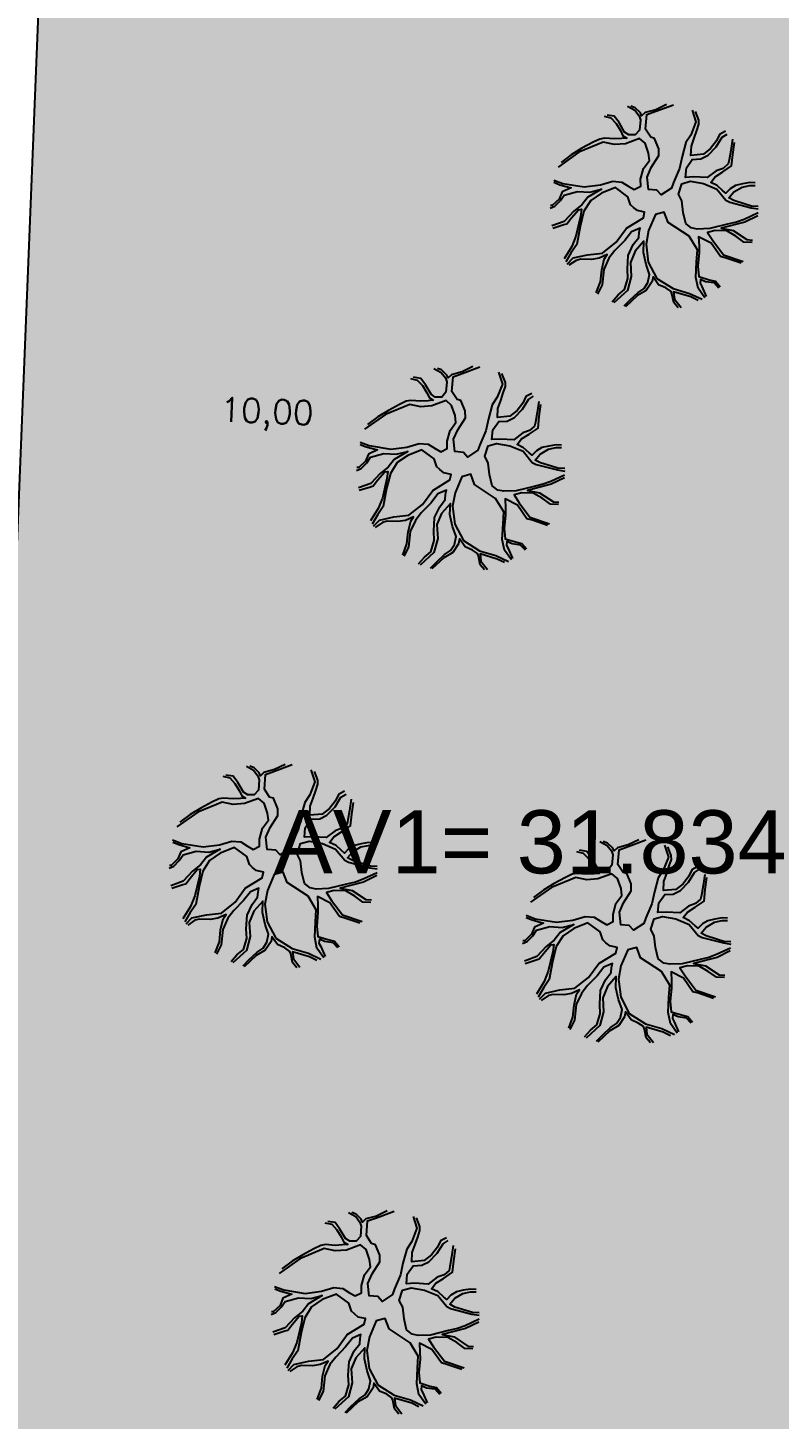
# Model space of a CAD drawing. Header units: millimetres. Extents: x 1794 to 8081, y 409 to 2272.
# Drawn here: x 6057.7 to 6104.3, y 572.1 to 658.5 of the extents above; entities that cross this region are included whole.
import ezdxf

# ---------------------------------------------------------------- set-up
doc = ezdxf.new("R2010")
doc.units = ezdxf.units.MM
doc.linetypes.add('LIN0', pattern=[0])
doc.layers.add('AGT ARVORE', color=7, linetype='LIN0', true_color=0xb5b2b0)
doc.layers.add('Hach Verde', color=7, linetype='Continuous', true_color=0xb5b2b0)
for name, color, linetype in [('COT', 8, 'Continuous'), ('Cota', 8, 'Continuous'), ('QDª', 4, 'Continuous'), ('Texto', 2, 'Continuous')]:
    doc.layers.add(name, color=color, linetype=linetype)
doc.styles.add('arcad1', font='romans.shx')
doc.styles.add('ARIAL', font='arial.ttf', dxfattribs={"height": 0.25})
doc.dimstyles.new('REGIS', dxfattribs={"dimtxt": 1.5, "dimasz": 0.12, "dimexe": 0, "dimexo": 0, "dimgap": 0, "dimtad": 0, "dimzin": 4, "dimdsep": 46, "dimtxsty": 'arcad1', "dimblk1": 'BOLA', "dimblk2": 'BOLA', "dimsah": 1, "dimcen": 0.12, "dimse1": 1, "dimse2": 1, "dimsd1": 1, "dimsd2": 1, "dimclrd": 256, "dimclre": 8, "dimclrt": 1, "dimadec": 0, "dimazin": 0, "dimtfac": 1.2, "dimtix": 1, "dimtmove": 2, "dimatfit": 3, "dimldrblk": 'BOLA', "dimfxl": 0, "dimfxlon": 1, "dimtvp": 2, "dimtolj": 1, "dimtzin": 4, "dimarcsym": 0})

# ---------------------------------------------------------------- blocks, each defined once
blk = doc.blocks.new('*D1262')
at = {"layer": 'Defpoints', "color": 0}
for p in [(6071.142, 977.199), (6065.014, 633.587), (6067.462, 633.561)]:
    blk.add_point(p, dxfattribs=at)
at = {"layer": 'COT', "color": 1, "insert": (6063.282, 805.445), "char_height": 1.5, "attachment_point": 5, "rotation": 89.38649, "style": 'arcad1'}
blk.add_mtext('\\A1;343,66', dxfattribs=at)
blk = doc.blocks.new('BOLA')
for p, q in [((-1, 0), (1, 0)), ((0, -1), (0, 1))]:
    blk.add_line(p, q)
blk.add_circle((0, 0), 0.3)
blk = doc.blocks.new('*D1263')
at = {"layer": 'Defpoints', "color": 0}
for p in [(6091.126, 976.403), (6067.462, 633.561), (6077.357, 630.717)]:
    blk.add_point(p, dxfattribs=at)
at = {"layer": 'COT', "color": 1, "insert": (6072.503, 634.484), "char_height": 1.5, "attachment_point": 5, "rotation": 357.71902, "style": 'arcad1'}
blk.add_mtext('\\A1;10,00', dxfattribs=at)
blk = doc.blocks.new('*D2193')
at = {"layer": 'Defpoints', "color": 0}
for p in [(5896.096, 755.399), (5929.401, 754.177), (5926.107, 748.954), (6229.181, 743.175), (5919.115, 498.863)]:
    blk.add_point(p, dxfattribs=at)
at = {"layer": 'Cota', "color": 1, "insert": (5926.182, 752.137), "char_height": 1.5, "attachment_point": 5, "rotation": 302.36664, "style": 'arcad1'}
blk.add_mtext('\\A1;90°', dxfattribs=at)
blk = doc.blocks.new('*D2228')
at = {"layer": 'Defpoints', "color": 0}
for p in [(5885.926, 746.959), (6045.694, 741.096), (6048.72, 735.348), (6219.01, 734.735), (6032.804, 421.123)]:
    blk.add_point(p, dxfattribs=at)
at = {"layer": 'Cota', "color": 1, "insert": (6048.476, 738.278), "char_height": 1.5, "attachment_point": 5, "rotation": 44.62619, "style": 'arcad1'}
blk.add_mtext('\\A1;90°', dxfattribs=at)

msp = doc.modelspace()

# ---------------------------------------------------------------- hatches: boundary and pattern name
at = {"layer": 'Hach Verde', "ltscale": 12}
h = msp.add_hatch(dxfattribs=at)
h.set_pattern_fill('GRASS', color=256, scale=0.2, angle=360.28122, style=0)
h.set_pattern_definition([(90.28122, (1067.9316, -284.8447), (-3.6096874, 3.574426), [0.9525, -6.2317]), (45.28122, (1067.9316, -284.8447), (-3.60969, 3.5744285), [0.9525, -4.1275]), (135.28122, (1067.9316, -284.8447), (-3.5744285, -3.60969), [0.9525, -4.1275])])
edge = h.paths.add_edge_path()
edge.add_line((6184.742, 695.547), (6213.479, 709.736))
edge.add_line((6213.479, 709.736), (6224.619, 717.742))
edge.add_line((6224.619, 717.742), (6230.592, 737.019))
edge.add_line((6230.592, 737.019), (6221.449, 737.355))
edge.add_arc((6221.05, 746.281), 8.935, 263.23426, 272.56213, ccw=False)
edge.add_line((6219.997, 737.408), (6065.2, 743.089))
edge.add_arc((6065.072, 739.592), 3.5, 87.89819, 177.69311)
edge.add_line((6061.575, 739.732), (6059.728, 693.897))
edge.add_line((6059.728, 693.897), (6049.061, 429.107))
edge.add_arc((6033.442, 430.702), 15.7, 266.18784, 354.17014, ccw=False)
edge.add_line((6032.398, 415.037), (6048.438, 413.577))
edge.add_line((6048.438, 413.577), (6103.437, 410.95))
edge.add_line((6103.437, 410.95), (6113.244, 411.527))
edge.add_line((6113.244, 411.527), (6140.126, 420.953))
edge.add_line((6140.126, 420.953), (6136.831, 438.642))
edge.add_line((6136.831, 438.642), (6139.798, 462.236))
edge.add_line((6139.798, 462.236), (6139.725, 469.38))
edge.add_line((6139.725, 469.38), (6136.925, 477.402))
edge.add_line((6136.925, 477.402), (6125.544, 495.395))
edge.add_line((6125.544, 495.395), (6113.582, 524.445))
edge.add_line((6113.582, 524.445), (6112.632, 539.798))
edge.add_line((6112.632, 539.798), (6114.257, 546.397))
edge.add_line((6114.257, 546.397), (6124.798, 568.259))
edge.add_line((6124.798, 568.259), (6156.446, 602.395))
edge.add_line((6156.446, 602.395), (6167.58, 666.165))
edge.add_line((6167.58, 666.165), (6174.105, 684.077))
edge.add_line((6174.105, 684.077), (6184.742, 695.547))

# ---------------------------------------------------------------- linework, layer by layer
at = {"layer": 'AGT ARVORE', "color": 253, "true_color": 0xb5b2b0}
for points in [[(6093.42, 653.014), (6093.845, 652.917), (6094.165, 652.572), (6094.432, 652.128), (6094.592, 651.807), (6094.832, 651.659), (6094.514, 651.633), (6094.063, 651.606), (6093.453, 651.653), (6093.161, 651.602), (6092.738, 651.402), (6092.05, 651.028), (6091.389, 650.629), (6090.755, 650.156)], [(6094.876, 653.64), (6095.328, 653.394), (6095.595, 653.049), (6095.675, 652.801), (6095.625, 652.158), (6095.361, 651.86), (6094.963, 651.858), (6094.697, 652.03), (6094.35, 652.622), (6094.057, 653.017), (6093.606, 653.089)], [(6097.288, 653.749), (6096.627, 653.425), (6095.965, 653.249), (6095.753, 653.049), (6095.674, 653.222), (6095.354, 653.543), (6095.088, 653.641)], [(6098.885, 653.402), (6099.123, 652.669), (6098.809, 651.851), (6098.492, 651.379), (6098.258, 650.512), (6098.102, 649.769), (6097.735, 648.901), (6097.604, 648.554), (6096.969, 648.13), (6096.703, 648.426), (6096.172, 648.473), (6096.172, 648.473), (6096.089, 649.24), (6096.352, 649.835), (6096.826, 650.58), (6096.824, 651), (6096.555, 651.643), (6096.316, 651.716), (6095.996, 652.209), (6096.071, 653.125), (6096.627, 653.326), (6097.723, 653.735)], [(6100.955, 652.083), (6100.585, 651.884), (6100.401, 651.487), (6100.032, 651.015), (6099.583, 650.667), (6098.814, 650.589), (6098.838, 651.158), (6099.021, 651.654), (6099.179, 652.125), (6099.309, 652.522), (6099.308, 652.769), (6099.093, 653.312)], [(6090.299, 649.06), (6090.868, 648.845), (6092.194, 648.628), (6093.201, 648.756), (6093.969, 648.982), (6094.526, 648.935), (6094.952, 648.665), (6095.297, 648.469), (6095.694, 648.669), (6095.692, 649.114), (6095.875, 649.783), (6096.244, 650.28), (6096.188, 650.725), (6095.974, 651.343), (6095.627, 651.639), (6094.754, 651.312), (6094.065, 651.26), (6093.375, 651.405), (6091.866, 650.78), (6090.573, 649.866)], [(6101.382, 651.59), (6101.279, 650.897), (6101.176, 650.302), (6101.124, 650.055), (6100.807, 649.781), (6100.383, 649.631), (6099.828, 649.207), (6098.979, 649.253), (6098.476, 649.226), (6098.526, 649.82), (6098.895, 650.341), (6099.425, 650.369), (6099.875, 650.594), (6100.377, 651.116), (6100.745, 651.711), (6101.062, 651.911)], [(6102.8, 648.875), (6102.455, 648.898), (6102.004, 648.821), (6101.58, 648.721), (6101.237, 648.521), (6100.973, 648.248), (6100.786, 648.395), (6100.441, 648.715), (6100.042, 648.911), (6100.305, 649.259), (6100.781, 649.558), (6101.336, 649.932), (6101.413, 650.65), (6101.515, 651.393)], [(6090.31, 648.916), (6090.682, 648.77), (6091.372, 648.575), (6090.816, 648.325), (6090.633, 647.878), (6090.21, 647.48), (6090.105, 647.48)], [(6091.138, 643.845), (6091.498, 644.22), (6092.399, 644.421), (6093.327, 644.525), (6094.172, 645.197), (6094.804, 646.066), (6095.862, 646.714), (6095.94, 647.061), (6095.489, 647.158), (6095.249, 647.355), (6095.063, 647.528), (6094.901, 648.022), (6094.13, 648.587), (6093.257, 648.237), (6092.596, 647.788), (6092.175, 647.118), (6091.94, 646.177), (6091.733, 645.062), (6091.39, 644.566), (6091.051, 643.98)], [(6102.982, 647.017), (6102.121, 646.619), (6101.644, 646.444), (6101.088, 646.317), (6099.975, 646.04), (6099.207, 646.012), (6098.835, 646.085), (6098.489, 646.355), (6098.327, 647.047), (6098.244, 647.765), (6098.03, 648.185), (6098.239, 648.829), (6098.769, 648.98), (6099.591, 648.835), (6100.415, 648.492), (6100.975, 647.802), (6101.214, 647.68), (6102.542, 647.339), (6102.991, 647.266)], [(6102.992, 647.415), (6102.567, 647.438), (6102.169, 647.56), (6101.479, 647.78), (6101.16, 647.951), (6101.476, 648.324), (6101.979, 648.623), (6102.456, 648.725), (6102.801, 648.726)], [(6090.079, 647.307), (6090.37, 647.432), (6090.713, 647.78), (6090.95, 648.127), (6091.771, 648.354), (6092.541, 648.308), (6093.255, 648.484), (6092.409, 647.986), (6092.04, 647.514), (6091.538, 647.116), (6090.957, 646.494), (6090.19, 646.218)], [(6090.244, 646.07), (6090.932, 646.296), (6091.118, 646.346), (6091.381, 646.694), (6091.829, 647.216), (6092.015, 647.241), (6091.964, 646.795), (6091.678, 645.581), (6091.415, 644.937), (6090.942, 644.168)], [(6099.681, 641.749), (6099.25, 642.35), (6099.114, 643.017), (6099.163, 643.982), (6099.212, 644.725), (6098.705, 645.564), (6097.401, 646.424), (6097.16, 647.067), (6096.604, 646.916), (6096.184, 645.924), (6096.029, 645.082), (6096.166, 643.968), (6096.702, 642.956), (6097.712, 642.317), (6098.721, 642.025), (6099.506, 641.655)], [(6093.924, 641.508), (6094.293, 641.931), (6094.689, 642.254), (6094.898, 642.948), (6094.869, 643.542), (6094.918, 644.384), (6095.233, 645.054), (6095.576, 645.5), (6095.601, 645.822), (6095.653, 646.07), (6095.124, 645.845), (6094.702, 645.298), (6094.095, 644.677), (6093.726, 644.205), (6093.411, 643.51), (6093.309, 642.545), (6093.02, 641.974)], [(6102.968, 646.846), (6102.148, 646.446), (6100.691, 646.068), (6101.434, 645.923), (6102.285, 645.358), (6102.631, 645.335)], [(6094.668, 641.24), (6095.037, 641.612), (6095.539, 642.085), (6095.909, 642.334), (6096.146, 642.706), (6096.25, 643.202), (6096.034, 643.82), (6095.872, 644.561), (6095.896, 645.254), (6095.342, 644.633), (6095.053, 643.939), (6095.11, 643.073), (6094.875, 642.206), (6094.03, 641.434)], [(6101.921, 643.896), (6100.991, 644.214), (6100.646, 644.311), (6100.059, 645.15), (6099.288, 645.542), (6099.317, 644.973), (6099.319, 644.553), (6099.243, 643.71), (6099.3, 643.067), (6099.937, 642.872), (6100.335, 642.775), (6100.628, 642.43)], [(6102.604, 645.186), (6102.1, 645.208), (6101.595, 645.577), (6101.037, 645.896), (6100.321, 645.918), (6099.844, 645.792), (6100.164, 645.299), (6100.832, 644.411), (6102.053, 643.995)], [(6092.94, 642.048), (6093.202, 642.742), (6093.278, 643.485), (6093.434, 644.154), (6093.618, 644.427), (6093.116, 644.202), (6092.639, 644.125), (6091.976, 644.147), (6091.685, 644.072), (6091.235, 643.773)], [(6098.009, 641.131), (6097.742, 641.451), (6097.634, 641.996), (6097.58, 642.144), (6097.261, 642.365), (6096.809, 642.561), (6096.463, 643.054), (6096.41, 642.757), (6096.042, 642.211), (6095.486, 641.886), (6094.747, 641.19)], [(6100.549, 642.355), (6100.256, 642.676), (6099.725, 642.748), (6099.406, 642.894), (6099.381, 642.647), (6099.488, 642.449), (6099.756, 641.832)], [(6099.253, 641.582), (6098.802, 641.803), (6097.739, 642.12), (6097.794, 641.674), (6098.195, 641.156)], [(6082.866, 637.367), (6083.318, 637.122), (6083.585, 636.776), (6083.666, 636.529), (6083.615, 635.886), (6083.352, 635.588), (6082.954, 635.586), (6082.688, 635.758), (6082.341, 636.35), (6082.047, 636.745), (6081.596, 636.817)], [(6085.279, 637.477), (6084.617, 637.153), (6083.956, 636.976), (6083.744, 636.777), (6083.664, 636.95), (6083.344, 637.271), (6083.079, 637.368)], [(6086.875, 637.13), (6087.114, 636.397), (6086.799, 635.579), (6086.483, 635.107), (6086.248, 634.239), (6086.092, 633.496), (6085.725, 632.629), (6085.595, 632.281), (6084.96, 631.858), (6084.693, 632.153), (6084.163, 632.2), (6084.163, 632.2), (6084.08, 632.967), (6084.342, 633.563), (6084.816, 634.307), (6084.814, 634.728), (6084.546, 635.371), (6084.307, 635.443), (6083.986, 635.937), (6084.062, 636.853), (6084.618, 637.053), (6085.714, 637.462)], [(6081.411, 636.742), (6081.836, 636.645), (6082.155, 636.3), (6082.423, 635.856), (6082.583, 635.535), (6082.822, 635.387), (6082.504, 635.361), (6082.054, 635.334), (6081.444, 635.381), (6081.152, 635.33), (6080.729, 635.13), (6080.041, 634.756), (6079.38, 634.357), (6078.746, 633.884)], [(6088.946, 635.811), (6088.575, 635.612), (6088.392, 635.215), (6088.023, 634.743), (6087.573, 634.394), (6086.805, 634.316), (6086.829, 634.886), (6087.012, 635.382), (6087.169, 635.852), (6087.3, 636.249), (6087.299, 636.496), (6087.084, 637.04)], [(6089.372, 635.318), (6089.27, 634.625), (6089.166, 634.03), (6089.115, 633.782), (6088.798, 633.509), (6088.374, 633.359), (6087.819, 632.935), (6086.97, 632.981), (6086.466, 632.954), (6086.517, 633.548), (6086.886, 634.069), (6087.416, 634.097), (6087.866, 634.321), (6088.367, 634.843), (6088.736, 635.439), (6089.053, 635.638)], [(6078.29, 632.788), (6078.858, 632.573), (6080.185, 632.355), (6081.192, 632.484), (6081.959, 632.71), (6082.517, 632.663), (6082.943, 632.393), (6083.288, 632.196), (6083.685, 632.397), (6083.683, 632.842), (6083.866, 633.511), (6084.234, 634.008), (6084.179, 634.453), (6083.964, 635.071), (6083.618, 635.366), (6082.745, 635.04), (6082.056, 634.988), (6081.365, 635.133), (6079.856, 634.507), (6078.564, 633.593)], [(6090.791, 632.602), (6090.445, 632.626), (6089.995, 632.549), (6089.571, 632.448), (6089.227, 632.249), (6088.963, 631.975), (6088.777, 632.123), (6088.431, 632.443), (6088.032, 632.639), (6088.296, 632.987), (6088.772, 633.286), (6089.327, 633.66), (6089.403, 634.378), (6089.506, 635.121)], [(6078.07, 631.034), (6078.361, 631.159), (6078.704, 631.507), (6078.941, 631.855), (6079.762, 632.081), (6080.531, 632.036), (6081.246, 632.212), (6080.4, 631.713), (6080.031, 631.241), (6079.529, 630.843), (6078.948, 630.222), (6078.181, 629.946)], [(6078.301, 632.644), (6078.673, 632.497), (6079.363, 632.302), (6078.807, 632.053), (6078.623, 631.606), (6078.201, 631.208), (6078.095, 631.208)], [(6079.128, 627.573), (6079.489, 627.947), (6080.39, 628.149), (6081.317, 628.253), (6082.162, 628.925), (6082.795, 629.794), (6083.853, 630.442), (6083.931, 630.789), (6083.48, 630.886), (6083.24, 631.083), (6083.054, 631.255), (6082.892, 631.749), (6082.121, 632.315), (6081.247, 631.964), (6080.586, 631.516), (6080.165, 630.846), (6079.931, 629.905), (6079.724, 628.79), (6079.381, 628.293), (6079.042, 627.708)], [(6090.972, 630.744), (6090.111, 630.347), (6089.634, 630.172), (6089.078, 630.045), (6087.966, 629.768), (6087.197, 629.74), (6086.826, 629.812), (6086.479, 630.083), (6086.317, 630.775), (6086.234, 631.493), (6086.021, 631.912), (6086.229, 632.556), (6086.759, 632.708), (6087.582, 632.563), (6088.405, 632.22), (6088.965, 631.529), (6089.205, 631.407), (6090.532, 631.067), (6090.982, 630.993)], [(6090.983, 631.143), (6090.558, 631.166), (6090.16, 631.288), (6089.469, 631.507), (6089.15, 631.679), (6089.467, 632.052), (6089.969, 632.351), (6090.446, 632.452), (6090.791, 632.454)], [(6078.234, 629.798), (6078.923, 630.024), (6079.108, 630.074), (6079.371, 630.422), (6079.82, 630.943), (6080.005, 630.969), (6079.954, 630.523), (6079.668, 629.309), (6079.406, 628.664), (6078.932, 627.895)], [(6087.671, 625.477), (6087.24, 626.077), (6087.105, 626.745), (6087.154, 627.71), (6087.203, 628.453), (6086.695, 629.292), (6085.392, 630.152), (6085.151, 630.795), (6084.594, 630.643), (6084.175, 629.652), (6084.019, 628.809), (6084.157, 627.696), (6084.692, 626.684), (6085.702, 626.045), (6086.712, 625.753), (6087.496, 625.383)], [(6090.959, 630.574), (6090.138, 630.174), (6088.682, 629.796), (6089.425, 629.651), (6090.276, 629.086), (6090.621, 629.062)], [(6081.915, 625.236), (6082.284, 625.659), (6082.68, 625.982), (6082.889, 626.676), (6082.86, 627.27), (6082.909, 628.111), (6083.224, 628.781), (6083.567, 629.228), (6083.592, 629.55), (6083.643, 629.798), (6083.114, 629.573), (6082.693, 629.026), (6082.086, 628.405), (6081.717, 627.933), (6081.401, 627.238), (6081.3, 626.273), (6081.011, 625.702)], [(6090.595, 628.914), (6090.091, 628.936), (6089.585, 629.305), (6089.027, 629.624), (6088.311, 629.646), (6087.835, 629.52), (6088.155, 629.027), (6088.822, 628.138), (6090.044, 627.723)], [(6082.658, 624.967), (6083.028, 625.34), (6083.53, 625.813), (6083.9, 626.062), (6084.137, 626.434), (6084.24, 626.93), (6084.025, 627.547), (6083.863, 628.289), (6083.886, 628.982), (6083.332, 628.361), (6083.043, 627.667), (6083.1, 626.801), (6082.866, 625.933), (6082.021, 625.162)], [(6089.911, 627.624), (6088.982, 627.941), (6088.637, 628.039), (6088.049, 628.877), (6087.279, 629.27), (6087.308, 628.701), (6087.31, 628.28), (6087.234, 627.438), (6087.29, 626.795), (6087.927, 626.6), (6088.326, 626.503), (6088.619, 626.157)], [(6080.931, 625.776), (6081.193, 626.47), (6081.269, 627.213), (6081.425, 627.882), (6081.609, 628.155), (6081.107, 627.93), (6080.629, 627.853), (6079.967, 627.875), (6079.675, 627.799), (6079.226, 627.5)], [(6086, 624.859), (6085.733, 625.179), (6085.625, 625.723), (6085.57, 625.871), (6085.252, 626.093), (6084.8, 626.289), (6084.453, 626.782), (6084.401, 626.485), (6084.032, 625.939), (6083.477, 625.614), (6082.738, 624.918)], [(6088.539, 626.083), (6088.246, 626.403), (6087.716, 626.475), (6087.397, 626.622), (6087.371, 626.375), (6087.479, 626.177), (6087.746, 625.56)], [(6087.244, 625.31), (6086.792, 625.531), (6085.73, 625.848), (6085.785, 625.402), (6086.185, 624.884)], [(6071.232, 612.677), (6071.684, 612.431), (6071.951, 612.086), (6072.032, 611.838), (6071.981, 611.195), (6071.718, 610.897), (6071.32, 610.895), (6071.054, 611.067), (6070.706, 611.659), (6070.413, 612.054), (6069.962, 612.126)], [(6073.644, 612.786), (6072.983, 612.462), (6072.321, 612.286), (6072.11, 612.086), (6072.03, 612.259), (6071.71, 612.58), (6071.444, 612.678)], [(6075.241, 612.439), (6075.479, 611.706), (6075.165, 610.888), (6074.849, 610.416), (6074.614, 609.549), (6074.458, 608.806), (6074.091, 607.938), (6073.96, 607.591), (6073.326, 607.167), (6073.059, 607.463), (6072.529, 607.51), (6072.529, 607.51), (6072.445, 608.277), (6072.708, 608.872), (6073.182, 609.617), (6073.18, 610.037), (6072.912, 610.68), (6072.673, 610.753), (6072.352, 611.246), (6072.428, 612.162), (6072.984, 612.363), (6074.08, 612.772)], [(6077.311, 611.12), (6076.941, 610.921), (6076.757, 610.524), (6076.388, 610.052), (6075.939, 609.704), (6075.171, 609.626), (6075.194, 610.195), (6075.377, 610.691), (6075.535, 611.162), (6075.666, 611.559), (6075.664, 611.806), (6075.45, 612.349)], [(6069.777, 612.051), (6070.201, 611.954), (6070.521, 611.609), (6070.788, 611.165), (6070.949, 610.844), (6071.188, 610.696), (6070.87, 610.67), (6070.42, 610.643), (6069.81, 610.69), (6069.518, 610.639), (6069.094, 610.439), (6068.407, 610.065), (6067.746, 609.666), (6067.111, 609.193)], [(6066.655, 608.097), (6067.224, 607.882), (6068.55, 607.665), (6069.557, 607.793), (6070.325, 608.019), (6070.882, 607.972), (6071.308, 607.702), (6071.654, 607.506), (6072.051, 607.706), (6072.049, 608.151), (6072.231, 608.82), (6072.6, 609.317), (6072.545, 609.762), (6072.33, 610.38), (6071.983, 610.675), (6071.11, 610.349), (6070.421, 610.297), (6069.731, 610.442), (6068.222, 609.816), (6066.929, 608.903)], [(6077.738, 610.627), (6077.635, 609.934), (6077.532, 609.339), (6077.48, 609.092), (6077.163, 608.818), (6076.74, 608.668), (6076.185, 608.244), (6075.336, 608.29), (6074.832, 608.263), (6074.883, 608.857), (6075.251, 609.378), (6075.781, 609.406), (6076.231, 609.631), (6076.733, 610.153), (6077.101, 610.748), (6077.418, 610.947)], [(6079.156, 607.912), (6078.811, 607.935), (6078.36, 607.858), (6077.937, 607.758), (6077.593, 607.558), (6077.329, 607.285), (6077.143, 607.432), (6076.797, 607.752), (6076.398, 607.948), (6076.662, 608.296), (6077.137, 608.595), (6077.693, 608.969), (6077.769, 609.687), (6077.871, 610.43)], [(6079.338, 606.054), (6078.477, 605.656), (6078, 605.481), (6077.444, 605.354), (6076.331, 605.077), (6075.563, 605.049), (6075.191, 605.121), (6074.845, 605.392), (6074.683, 606.084), (6074.6, 606.802), (6074.386, 607.222), (6074.595, 607.866), (6075.125, 608.017), (6075.947, 607.872), (6076.771, 607.529), (6077.331, 606.839), (6077.57, 606.717), (6078.898, 606.376), (6079.347, 606.303)], [(6093.162, 608.004), (6093.614, 607.758), (6093.881, 607.413), (6093.962, 607.165), (6093.911, 606.522), (6093.648, 606.224), (6093.25, 606.222), (6092.984, 606.394), (6092.637, 606.986), (6092.343, 607.381), (6091.892, 607.453)], [(6095.575, 608.113), (6094.913, 607.789), (6094.252, 607.613), (6094.04, 607.413), (6093.96, 607.586), (6093.64, 607.907), (6093.375, 608.005)], [(6097.171, 607.766), (6097.41, 607.033), (6097.095, 606.215), (6096.779, 605.743), (6096.544, 604.876), (6096.388, 604.133), (6096.021, 603.265), (6095.891, 602.918), (6095.256, 602.494), (6094.989, 602.79), (6094.459, 602.837), (6094.459, 602.837), (6094.376, 603.604), (6094.638, 604.199), (6095.112, 604.944), (6095.11, 605.364), (6094.842, 606.007), (6094.603, 606.08), (6094.282, 606.573), (6094.358, 607.489), (6094.914, 607.69), (6096.01, 608.099)], [(6066.435, 606.343), (6066.726, 606.469), (6067.069, 606.817), (6067.306, 607.164), (6068.127, 607.391), (6068.897, 607.345), (6069.612, 607.521), (6068.766, 607.023), (6068.396, 606.551), (6067.894, 606.152), (6067.314, 605.531), (6066.546, 605.255)], [(6066.667, 607.953), (6067.038, 607.807), (6067.728, 607.612), (6067.173, 607.362), (6066.989, 606.915), (6066.567, 606.517), (6066.461, 606.517)], [(6067.494, 602.882), (6067.855, 603.257), (6068.755, 603.458), (6069.683, 603.562), (6070.528, 604.234), (6071.161, 605.103), (6072.218, 605.751), (6072.297, 606.098), (6071.845, 606.195), (6071.606, 606.392), (6071.419, 606.565), (6071.258, 607.059), (6070.486, 607.624), (6069.613, 607.274), (6068.952, 606.825), (6068.531, 606.155), (6068.296, 605.214), (6068.089, 604.099), (6067.747, 603.603), (6067.408, 603.017)], [(6079.348, 606.452), (6078.924, 606.475), (6078.526, 606.597), (6077.835, 606.817), (6077.516, 606.988), (6077.833, 607.361), (6078.335, 607.66), (6078.812, 607.762), (6079.157, 607.763)], [(6091.707, 607.378), (6092.132, 607.281), (6092.451, 606.936), (6092.719, 606.492), (6092.879, 606.171), (6093.118, 606.023), (6092.8, 605.997), (6092.35, 605.97), (6091.74, 606.017), (6091.448, 605.966), (6091.025, 605.766), (6090.337, 605.392), (6089.676, 604.993), (6089.042, 604.52)], [(6099.242, 606.447), (6098.871, 606.248), (6098.688, 605.851), (6098.319, 605.379), (6097.869, 605.031), (6097.101, 604.953), (6097.125, 605.522), (6097.308, 606.018), (6097.465, 606.489), (6097.596, 606.886), (6097.595, 607.133), (6097.38, 607.676)], [(6066.6, 605.107), (6067.288, 605.333), (6067.474, 605.383), (6067.737, 605.731), (6068.185, 606.253), (6068.371, 606.278), (6068.32, 605.832), (6068.034, 604.618), (6067.772, 603.974), (6067.298, 603.205)], [(6099.668, 605.954), (6099.566, 605.261), (6099.462, 604.666), (6099.411, 604.419), (6099.094, 604.145), (6098.67, 603.995), (6098.115, 603.571), (6097.266, 603.617), (6096.762, 603.59), (6096.813, 604.184), (6097.182, 604.705), (6097.712, 604.733), (6098.162, 604.958), (6098.663, 605.48), (6099.032, 606.075), (6099.349, 606.275)], [(6076.037, 600.786), (6075.606, 601.386), (6075.471, 602.054), (6075.519, 603.019), (6075.569, 603.762), (6075.061, 604.601), (6073.758, 605.461), (6073.516, 606.104), (6072.96, 605.952), (6072.54, 604.961), (6072.385, 604.119), (6072.523, 603.005), (6073.058, 601.993), (6074.068, 601.354), (6075.077, 601.062), (6075.862, 600.692)], [(6079.324, 605.883), (6078.504, 605.483), (6077.047, 605.105), (6077.791, 604.96), (6078.642, 604.395), (6078.987, 604.372)], [(6088.586, 603.424), (6089.154, 603.209), (6090.481, 602.992), (6091.488, 603.12), (6092.255, 603.346), (6092.813, 603.299), (6093.239, 603.029), (6093.584, 602.833), (6093.981, 603.033), (6093.979, 603.478), (6094.162, 604.147), (6094.53, 604.644), (6094.475, 605.089), (6094.26, 605.707), (6093.914, 606.003), (6093.041, 605.676), (6092.352, 605.624), (6091.661, 605.769), (6090.152, 605.144), (6088.86, 604.23)], [(6101.087, 603.239), (6100.741, 603.262), (6100.291, 603.185), (6099.867, 603.085), (6099.523, 602.885), (6099.259, 602.612), (6099.073, 602.759), (6098.727, 603.079), (6098.328, 603.275), (6098.592, 603.623), (6099.068, 603.922), (6099.623, 604.296), (6099.699, 605.014), (6099.802, 605.757)], [(6070.28, 600.545), (6070.649, 600.968), (6071.045, 601.291), (6071.255, 601.985), (6071.225, 602.579), (6071.274, 603.421), (6071.589, 604.091), (6071.932, 604.537), (6071.957, 604.859), (6072.009, 605.107), (6071.48, 604.882), (6071.058, 604.335), (6070.451, 603.714), (6070.082, 603.242), (6069.767, 602.547), (6069.666, 601.582), (6069.376, 601.011)], [(6078.277, 602.933), (6077.347, 603.251), (6077.003, 603.348), (6076.415, 604.186), (6075.645, 604.579), (6075.673, 604.01), (6075.675, 603.59), (6075.599, 602.747), (6075.656, 602.104), (6076.293, 601.909), (6076.691, 601.812), (6076.984, 601.467)], [(6078.961, 604.223), (6078.457, 604.245), (6077.951, 604.614), (6077.393, 604.933), (6076.677, 604.955), (6076.2, 604.829), (6076.52, 604.336), (6077.188, 603.448), (6078.409, 603.032)], [(6071.024, 600.277), (6071.393, 600.649), (6071.895, 601.122), (6072.265, 601.371), (6072.502, 601.743), (6072.606, 602.239), (6072.391, 602.857), (6072.228, 603.598), (6072.252, 604.291), (6071.698, 603.67), (6071.409, 602.976), (6071.466, 602.11), (6071.231, 601.243), (6070.386, 600.471)], [(6069.297, 601.085), (6069.558, 601.779), (6069.635, 602.522), (6069.79, 603.191), (6069.975, 603.464), (6069.472, 603.239), (6068.995, 603.162), (6068.332, 603.184), (6068.041, 603.109), (6067.591, 602.81)], [(6088.366, 601.671), (6088.657, 601.796), (6089, 602.144), (6089.237, 602.491), (6090.058, 602.718), (6090.827, 602.672), (6091.542, 602.848), (6090.696, 602.35), (6090.327, 601.878), (6089.825, 601.48), (6089.244, 600.858), (6088.477, 600.582)], [(6088.597, 603.28), (6088.969, 603.134), (6089.659, 602.939), (6089.103, 602.689), (6088.919, 602.242), (6088.497, 601.844), (6088.391, 601.844)], [(6089.424, 598.209), (6089.785, 598.584), (6090.685, 598.785), (6091.613, 598.889), (6092.458, 599.561), (6093.091, 600.43), (6094.149, 601.078), (6094.227, 601.425), (6093.776, 601.522), (6093.536, 601.719), (6093.35, 601.892), (6093.188, 602.386), (6092.417, 602.951), (6091.543, 602.601), (6090.882, 602.152), (6090.461, 601.482), (6090.226, 600.541), (6090.02, 599.426), (6089.677, 598.93), (6089.338, 598.344)], [(6101.268, 601.381), (6100.407, 600.983), (6099.93, 600.808), (6099.374, 600.681), (6098.262, 600.404), (6097.493, 600.376), (6097.122, 600.449), (6096.775, 600.719), (6096.613, 601.411), (6096.53, 602.129), (6096.317, 602.549), (6096.525, 603.193), (6097.055, 603.344), (6097.878, 603.199), (6098.701, 602.856), (6099.261, 602.166), (6099.501, 602.044), (6100.828, 601.703), (6101.278, 601.63)], [(6101.279, 601.779), (6100.854, 601.802), (6100.456, 601.924), (6099.765, 602.144), (6099.446, 602.315), (6099.763, 602.688), (6100.265, 602.987), (6100.742, 603.089), (6101.087, 603.09)], [(6074.366, 600.168), (6074.099, 600.488), (6073.99, 601.033), (6073.936, 601.181), (6073.617, 601.402), (6073.166, 601.598), (6072.819, 602.091), (6072.767, 601.794), (6072.398, 601.248), (6071.843, 600.923), (6071.103, 600.227)], [(6075.609, 600.619), (6075.158, 600.84), (6074.096, 601.157), (6074.151, 600.711), (6074.551, 600.193)], [(6076.905, 601.392), (6076.612, 601.713), (6076.082, 601.785), (6075.763, 601.931), (6075.737, 601.684), (6075.844, 601.486), (6076.112, 600.869)], [(6088.53, 600.434), (6089.219, 600.66), (6089.404, 600.71), (6089.667, 601.058), (6090.116, 601.58), (6090.301, 601.605), (6090.25, 601.159), (6089.964, 599.945), (6089.702, 599.301), (6089.228, 598.532)], [(6097.967, 596.113), (6097.536, 596.713), (6097.401, 597.381), (6097.449, 598.346), (6097.499, 599.089), (6096.991, 599.928), (6095.688, 600.788), (6095.447, 601.431), (6094.89, 601.28), (6094.471, 600.288), (6094.315, 599.446), (6094.453, 598.332), (6094.988, 597.32), (6095.998, 596.681), (6097.008, 596.389), (6097.792, 596.019)], [(6101.255, 601.21), (6100.434, 600.81), (6098.978, 600.432), (6099.721, 600.287), (6100.572, 599.722), (6100.917, 599.699)], [(6092.211, 595.872), (6092.58, 596.295), (6092.976, 596.618), (6093.185, 597.312), (6093.156, 597.906), (6093.205, 598.748), (6093.52, 599.418), (6093.863, 599.864), (6093.888, 600.186), (6093.939, 600.434), (6093.41, 600.209), (6092.989, 599.662), (6092.382, 599.041), (6092.013, 598.569), (6091.697, 597.874), (6091.596, 596.909), (6091.307, 596.338)], [(6100.891, 599.55), (6100.387, 599.572), (6099.881, 599.941), (6099.323, 600.26), (6098.607, 600.282), (6098.131, 600.156), (6098.451, 599.663), (6099.118, 598.775), (6100.34, 598.359)], [(6092.954, 595.604), (6093.324, 595.976), (6093.826, 596.449), (6094.196, 596.698), (6094.432, 597.07), (6094.536, 597.566), (6094.321, 598.184), (6094.159, 598.925), (6094.182, 599.618), (6093.628, 598.997), (6093.339, 598.303), (6093.396, 597.437), (6093.162, 596.57), (6092.317, 595.798)], [(6100.207, 598.26), (6099.278, 598.578), (6098.933, 598.675), (6098.345, 599.514), (6097.575, 599.906), (6097.604, 599.337), (6097.606, 598.917), (6097.53, 598.074), (6097.586, 597.431), (6098.223, 597.236), (6098.622, 597.139), (6098.915, 596.794)], [(6091.227, 596.412), (6091.489, 597.106), (6091.565, 597.849), (6091.721, 598.518), (6091.905, 598.791), (6091.403, 598.566), (6090.925, 598.489), (6090.263, 598.511), (6089.971, 598.436), (6089.522, 598.137)], [(6096.296, 595.495), (6096.029, 595.815), (6095.921, 596.36), (6095.866, 596.508), (6095.548, 596.729), (6095.096, 596.925), (6094.749, 597.418), (6094.697, 597.121), (6094.328, 596.575), (6093.773, 596.25), (6093.034, 595.554)], [(6098.835, 596.719), (6098.542, 597.04), (6098.012, 597.112), (6097.693, 597.258), (6097.667, 597.011), (6097.775, 596.813), (6098.042, 596.196)], [(6097.54, 595.946), (6097.088, 596.167), (6096.026, 596.484), (6096.081, 596.038), (6096.481, 595.52)], [(6077.561, 584.965), (6078.014, 584.719), (6078.28, 584.374), (6078.361, 584.127), (6078.311, 583.484), (6078.047, 583.185), (6077.649, 583.183), (6077.383, 583.355), (6077.036, 583.947), (6076.743, 584.343), (6076.291, 584.414)], [(6079.974, 585.075), (6079.313, 584.75), (6078.651, 584.574), (6078.439, 584.375), (6078.359, 584.548), (6078.04, 584.868), (6077.774, 584.966)], [(6081.57, 584.728), (6081.809, 583.994), (6081.494, 583.176), (6081.178, 582.704), (6080.944, 581.837), (6080.788, 581.094), (6080.42, 580.226), (6080.29, 579.879), (6079.655, 579.455), (6079.389, 579.751), (6078.858, 579.798), (6078.858, 579.798), (6078.775, 580.565), (6079.038, 581.16), (6079.511, 581.905), (6079.509, 582.326), (6079.241, 582.968), (6079.002, 583.041), (6078.682, 583.535), (6078.757, 584.451), (6079.313, 584.651), (6080.409, 585.06)], [(6076.106, 584.34), (6076.531, 584.242), (6076.851, 583.897), (6077.118, 583.453), (6077.278, 583.132), (6077.518, 582.985), (6077.199, 582.959), (6076.749, 582.932), (6076.139, 582.978), (6075.847, 582.928), (6075.424, 582.727), (6074.736, 582.353), (6074.075, 581.954), (6073.441, 581.481)], [(6083.641, 583.409), (6083.271, 583.209), (6083.087, 582.812), (6082.718, 582.34), (6082.269, 581.992), (6081.5, 581.914), (6081.524, 582.483), (6081.707, 582.979), (6081.864, 583.45), (6081.995, 583.847), (6081.994, 584.094), (6081.779, 584.638)], [(6072.985, 580.386), (6073.553, 580.17), (6074.88, 579.953), (6075.887, 580.081), (6076.655, 580.308), (6077.212, 580.261), (6077.638, 579.991), (6077.983, 579.794), (6078.38, 579.994), (6078.378, 580.439), (6078.561, 581.109), (6078.93, 581.605), (6078.874, 582.05), (6078.66, 582.668), (6078.313, 582.964), (6077.44, 582.638), (6076.751, 582.585), (6076.061, 582.73), (6074.552, 582.105), (6073.259, 581.191)], [(6084.068, 582.916), (6083.965, 582.222), (6083.862, 581.628), (6083.81, 581.38), (6083.493, 581.106), (6083.069, 580.956), (6082.514, 580.533), (6081.665, 580.578), (6081.161, 580.552), (6081.212, 581.145), (6081.581, 581.667), (6082.111, 581.694), (6082.561, 581.919), (6083.062, 582.441), (6083.431, 583.037), (6083.748, 583.236)], [(6085.486, 580.2), (6085.141, 580.223), (6084.69, 580.147), (6084.266, 580.046), (6083.923, 579.846), (6083.659, 579.573), (6083.472, 579.72), (6083.126, 580.041), (6082.727, 580.237), (6082.991, 580.584), (6083.467, 580.884), (6084.022, 581.258), (6084.099, 581.975), (6084.201, 582.718)], [(6072.765, 578.632), (6073.056, 578.757), (6073.399, 579.105), (6073.636, 579.453), (6074.457, 579.679), (6075.226, 579.633), (6075.941, 579.81), (6075.095, 579.311), (6074.726, 578.839), (6074.224, 578.441), (6073.643, 577.819), (6072.876, 577.543)], [(6072.996, 580.241), (6073.368, 580.095), (6074.058, 579.9), (6073.502, 579.65), (6073.319, 579.204), (6072.896, 578.806), (6072.79, 578.805)], [(6073.824, 575.17), (6074.184, 575.545), (6075.085, 575.747), (6076.012, 575.85), (6076.858, 576.522), (6077.49, 577.391), (6078.548, 578.04), (6078.626, 578.387), (6078.175, 578.483), (6077.935, 578.681), (6077.749, 578.853), (6077.587, 579.347), (6076.816, 579.913), (6075.942, 579.562), (6075.282, 579.114), (6074.861, 578.444), (6074.626, 577.502), (6074.419, 576.387), (6074.076, 575.891), (6073.737, 575.306)], [(6085.667, 578.342), (6084.807, 577.945), (6084.33, 577.769), (6083.773, 577.643), (6082.661, 577.366), (6081.892, 577.337), (6081.521, 577.41), (6081.175, 577.68), (6081.013, 578.373), (6080.93, 579.09), (6080.716, 579.51), (6080.925, 580.154), (6081.455, 580.305), (6082.277, 580.16), (6083.101, 579.817), (6083.661, 579.127), (6083.9, 579.005), (6085.227, 578.664), (6085.677, 578.591)], [(6085.678, 578.74), (6085.253, 578.763), (6084.855, 578.885), (6084.165, 579.105), (6083.846, 579.277), (6084.162, 579.649), (6084.665, 579.948), (6085.141, 580.05), (6085.486, 580.052)], [(6072.929, 577.395), (6073.618, 577.621), (6073.803, 577.672), (6074.067, 578.019), (6074.515, 578.541), (6074.701, 578.566), (6074.65, 578.121), (6074.364, 576.907), (6074.101, 576.262), (6073.628, 575.493)], [(6082.366, 573.074), (6081.935, 573.675), (6081.8, 574.342), (6081.849, 575.307), (6081.898, 576.051), (6081.391, 576.89), (6080.087, 577.75), (6079.846, 578.392), (6079.29, 578.241), (6078.87, 577.249), (6078.714, 576.407), (6078.852, 575.294), (6079.387, 574.282), (6080.398, 573.643), (6081.407, 573.35), (6082.192, 572.98)], [(6085.654, 578.171), (6084.834, 577.771), (6083.377, 577.393), (6084.12, 577.249), (6084.971, 576.683), (6085.316, 576.66)], [(6076.61, 572.834), (6076.979, 573.256), (6077.375, 573.58), (6077.584, 574.273), (6077.555, 574.867), (6077.604, 575.709), (6077.919, 576.379), (6078.262, 576.826), (6078.287, 577.147), (6078.339, 577.395), (6077.81, 577.17), (6077.388, 576.624), (6076.781, 576.002), (6076.412, 575.53), (6076.097, 574.836), (6075.995, 573.87), (6075.706, 573.3)], [(6085.29, 576.511), (6084.786, 576.534), (6084.281, 576.903), (6083.722, 577.222), (6083.007, 577.243), (6082.53, 577.117), (6082.85, 576.624), (6083.517, 575.736), (6084.739, 575.321)], [(6077.354, 572.565), (6077.723, 572.938), (6078.225, 573.41), (6078.595, 573.66), (6078.832, 574.032), (6078.935, 574.527), (6078.72, 575.145), (6078.558, 575.887), (6078.581, 576.58), (6078.027, 575.958), (6077.739, 575.264), (6077.795, 574.398), (6077.561, 573.531), (6076.716, 572.76)], [(6084.607, 575.221), (6083.677, 575.539), (6083.332, 575.636), (6082.745, 576.475), (6081.974, 576.867), (6082.003, 576.298), (6082.005, 575.878), (6081.929, 575.036), (6081.986, 574.392), (6082.622, 574.198), (6083.021, 574.1), (6083.314, 573.755)], [(6075.626, 573.373), (6075.888, 574.067), (6075.964, 574.811), (6076.12, 575.479), (6076.304, 575.752), (6075.802, 575.527), (6075.325, 575.451), (6074.662, 575.473), (6074.371, 575.397), (6073.921, 575.098)], [(6080.695, 572.456), (6080.428, 572.777), (6080.32, 573.321), (6080.266, 573.469), (6079.947, 573.69), (6079.495, 573.886), (6079.148, 574.379), (6079.096, 574.082), (6078.728, 573.536), (6078.172, 573.212), (6077.433, 572.515)], [(6083.235, 573.681), (6082.942, 574.001), (6082.411, 574.073), (6082.092, 574.22), (6082.067, 573.972), (6082.174, 573.775), (6082.442, 573.157)], [(6081.939, 572.907), (6081.487, 573.128), (6080.425, 573.445), (6080.48, 573), (6080.881, 572.482)]]:
    msp.add_lwpolyline(points, dxfattribs=at)
at = {"layer": 'QDª'}
msp.add_line((6049.064, 429.188), (6059.728, 693.897), dxfattribs=at)

# ---------------------------------------------------------------- texts
at = {"layer": 'Texto', "style": 'ARIAL'}
msp.add_text('AV1= 31.834,60  m²', height=3.92, rotation=359.97409, dxfattribs=at).set_placement((6072.936, 606.029))

# ---------------------------------------------------------------- dimensions: what is measured, and where the dimension line sits
at = {"layer": 'COT'}
dim = msp.add_aligned_dim(p1=(6071.142, 977.199), p2=(6067.462, 633.561), distance=-2.448, dimstyle='REGIS', override={"dimdsep": 44}, dxfattribs=at)
dim.commit()
dim.dimension.update_dxf_attribs({"geometry": '*D1262', "text_midpoint": (6063.282, 805.445)})
dim = msp.add_linear_dim(base=(6077.357, 630.717), p1=(6067.462, 633.561), p2=(6091.126, 976.403), angle=177.71902, dimstyle='REGIS', override={"dimdsep": 44}, dxfattribs=at)
dim.commit()
dim.dimension.update_dxf_attribs({"geometry": '*D1263', "text_midpoint": (6072.503, 634.484)})
at = {"layer": 'Cota'}
for base, line1, line2, picture, middle in [((5926.107, 748.954), ((5919.115, 498.863), (5929.401, 754.177)), ((5896.096, 755.399), (6229.181, 743.175)), '*D2193', (5926.182, 752.137)), ((6048.72, 735.348), ((5885.926, 746.959), (6219.01, 734.735)), ((6032.804, 421.123), (6045.694, 741.096)), '*D2228', (6048.476, 738.278))]:
    dim = msp.add_angular_dim_2l(base=base, line1=line1, line2=line2, dimstyle='REGIS', override={"dimfxl": 0.18, "dimfxlon": 1}, dxfattribs=at)
    dim.commit()
    dim.dimension.update_dxf_attribs({"geometry": picture, "text_midpoint": middle, "dimtype": 162})

doc.saveas('drawing.dxf')
